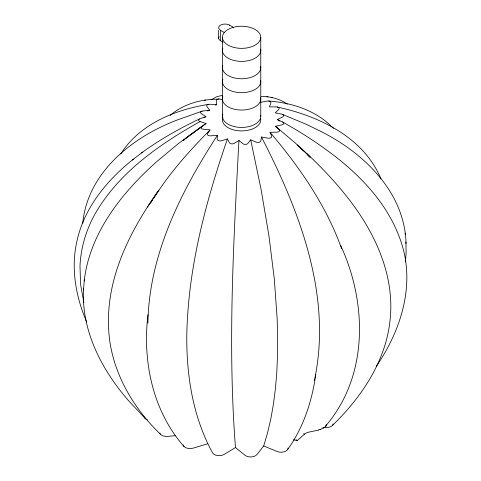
<?xml version="1.0" encoding="UTF-8"?>
<svg xmlns="http://www.w3.org/2000/svg" width="481" height="481" viewBox="0 0 481 481"><rect width="100%" height="100%" fill="white"/><g stroke="black" fill="none" stroke-linecap="round" stroke-linejoin="round"><path stroke-width="0.72" d="M83.604 288.347C80.97 330.405 101.828 370.142 128.848 400.974L145.49 418.795M326.358 424.591L326.365 424.44A8.838 4.07 -2.6 0 0 326.298 424.296M83.874 302.705L80.543 284.109L79.996 265.939A163.877 133.447 -7.2 0 1 95.016 213.979C118.765 172.553 159.241 144.408 200.072 121.561L206.078 123.497L201.629 126.527A2.856 1.647 0 0 0 203.295 129.215L210.065 129.924L207.564 133.628A2.856 1.647 0 0 0 210.648 135.852L217.454 135.257L217.165 139.225A2.856 1.647 0 0 0 221.338 140.753L227.435 138.913L229.395 142.719A2.856 1.647 0 0 0 234.205 143.386L238.937 140.5C233.513 242.677 227.585 345.328 235.456 447.534L245.039 455.297A6.848 3.956 0 0 0 256.854 454.635L263.702 445.959L267.562 432.852L270.809 418.939L273.424 404.22L275.421 388.702L276.791 372.378L277.537 355.255L277.657 337.325L277.158 318.596L274.284 278.727L268.921 235.642L261.063 189.352L250.703 139.845L256.301 142.154A2.856 1.647 0 0 0 260.804 140.975L261.466 137.019L268.061 138.155A2.856 1.647 0 0 0 271.657 136.195L270.057 132.329L276.936 132.167A2.856 1.647 0 0 0 279.227 129.642L275.547 126.281L281.956 124.844A2.856 1.647 0 0 0 282.708 122.018L277.339 119.535L282.587 116.967A2.856 1.647 0 0 0 281.71 114.159L275.234 112.819L278.758 109.403A2.856 1.647 0 0 0 276.353 106.914L269.468 106.86L270.887 102.97A2.856 1.647 0 0 0 267.202 101.064L260.666 102.303L260.455 101.317M405.483 261.862L406.12 252.633L405.904 241.967M147.968 314.652C142.37 360.984 152.555 410.786 183.976 446.47M84.217 281.018C89.646 233.057 121.579 193.109 156.391 161.929L178.09 143.807L201.629 126.527M83.466 290.055L84.355 279.317M82.72 223.334C87.614 172.102 132.846 136.616 177.976 119.709L202.182 111.141M288.035 448.076L287.933 448.671A6.848 3.956 0 0 1 277.134 451.503L263.702 445.959M315.77 374.308C312.097 401.076 303.475 427.597 287.542 449.657M314.839 378.355C331.992 294.558 299.338 210.425 261.466 137.019M314.279 380.459L314.652 379.052M326.298 424.909L326.016 425.565M227.435 138.913C205.79 201.695 188.33 266.925 186.82 333.688C186.243 374.597 192.671 416.618 212.56 452.861A6.848 3.956 0 0 0 224.098 454.455L235.456 447.534M158.904 190.109C130.892 229.521 106.92 275.745 108.532 325.409C109.265 367.015 130.862 405.681 160.275 434.078M217.454 135.257C180.982 191.432 148.936 254.768 147.907 323.154M150.565 203.108L152.597 199.964M153.415 198.701C169.192 173.419 189.147 151.046 210.065 129.924M120.773 153.962C139.61 124.068 174.868 109.776 208.453 104.371M376.322 366.245C400.276 331.619 414.772 287.073 402.212 245.454C386.249 193.14 340.903 156.956 295.923 129.672L282.708 122.018M157.497 192.111L147.426 207.101M325.571 426.094C368.632 375.956 367.225 303.114 340.734 245.587M250.703 139.845L247.853 143.458A2.856 1.647 0 0 1 242.929 143.735L238.937 140.5M332.437 425.42C361.838 396.999 386.369 360.365 390.223 318.711C394.63 274.176 374.296 231.223 347.228 197.102L346.374 196.038C331.746 177.471 314.977 160.72 297.408 144.949M183.489 140.422L185.173 138.985M293.434 439.85L297.342 440.524L304.455 434.205L303.631 433.73M133.393 159.181C107.089 179.96 84.253 207.72 76.93 241.125C70.695 268.23 75.8 296.765 86.7 321.981M170.148 115.416C180.05 106.824 192.737 101.894 205.621 100.036M141.564 152.928L142.635 152.104C160.426 139.219 179.647 128.457 199.429 118.963M132.221 160.083L142.635 152.104M211.303 99.741L216.582 96.789L222.619 95.274M185.462 138.624L195.328 131.205M185.474 138.63L190.133 135.161M193.049 132.984L200.625 127.345M191.143 134.56L192.935 133.231M196.519 130.579L206.078 123.497M323.178 428.024L320.13 429.503M203.95 117.749L205.916 116.673L201.329 113.714A2.856 1.647 0 0 1 202.874 111.003L209.608 110.185L206.932 106.529A2.856 1.647 0 0 1 209.92 104.251L216.745 104.744L216.276 100.782A2.856 1.647 0 0 1 220.376 99.188L222.306 99.735M207.594 111.003L209.608 110.185M205.916 116.673L200.006 118.705A2.856 1.647 0 0 0 200.072 121.561M318.302 430.164L308.718 432.136A18.013 9.674 17.9 0 0 304.377 434.163M207.852 443.722L193.224 448.142A6.848 3.956 0 0 1 183.219 444.973M215.356 105.165L216.745 104.744M211.117 99.405L218.927 99.026M204.443 100.174L212.085 99.29M175.727 435.666L167.568 436.381A6.848 3.956 0 0 1 159.764 433.068M322.883 427.621L326.647 427.537A6.848 3.956 0 0 0 333.189 423.947M261.255 96.555C270.472 96.272 279.732 98.864 287.313 104.136M268.681 101.022C292.358 102.79 316.847 110.684 333.405 128.433M271.152 97.372L272.468 97.583M266.835 96.705L267.953 96.885M277.074 106.974C318.795 115.987 363.702 137.103 380.934 178.872M282.365 114.352L306.577 124.429L318.699 130.357C362.668 151.792 404.822 191.534 406.048 243.614M223.058 42.226L220.532 40.771L220.532 30.345A6.385 3.686 0 0 1 220.532 25.132A6.385 3.686 0 0 1 229.563 25.132L233.345 27.315L233.345 27.964M220.532 30.345L224.314 32.528M296.062 439.784L297.342 440.524M277.339 119.535L279.84 121.08M275.547 126.281L295.731 143.416L303.619 151.022M300.415 147.715L310.017 156.974M307.828 155.08L309.938 157.107M306.926 153.818L309.986 157.083M270.057 132.329C299.609 167.105 326.088 205.375 341.612 248.593M405.122 233.153L405.261 234.794M260.762 37.296A19.156 11.063 0 0 1 232.022 46.873A19.156 11.063 0 0 1 232.022 27.718A19.156 11.063 0 0 1 260.762 37.296L260.762 116.372M229.563 25.132L229.563 25.782M222.444 37.296L222.444 116.372M218.663 30.345L218.663 38.161M260.66 49.188A19.156 11.063 0 0 1 240.62 61.376A19.156 11.063 0 0 1 222.853 48.064M260.66 66.564A19.156 11.063 0 0 1 240.62 78.752A19.156 11.063 0 0 1 222.853 65.44M220.532 40.771A6.385 3.686 0 0 1 219.186 36.7M260.66 80.471A19.156 11.063 0 0 1 240.62 92.659A19.156 11.063 0 0 1 222.853 79.347M260.66 97.847A19.156 11.063 0 0 1 240.62 110.035A19.156 11.063 0 0 1 222.853 96.723M260.66 115.23A19.156 11.063 0 0 1 240.62 127.417A19.156 11.063 0 0 1 222.853 114.105M260.66 118.705A19.156 11.063 0 0 1 240.62 130.892A19.156 11.063 0 0 1 222.853 117.58M147.445 419.889A6.848 3.956 0 0 1 144.372 417.159M326.328 425.499A5.411 2.303 -22.6 0 1 323.37 428.18M320.142 429.371A12.362 4.654 -26.9 0 1 318.356 430.02M184.301 139.496L183.141 140.368L184.307 139.502"/></g></svg>
